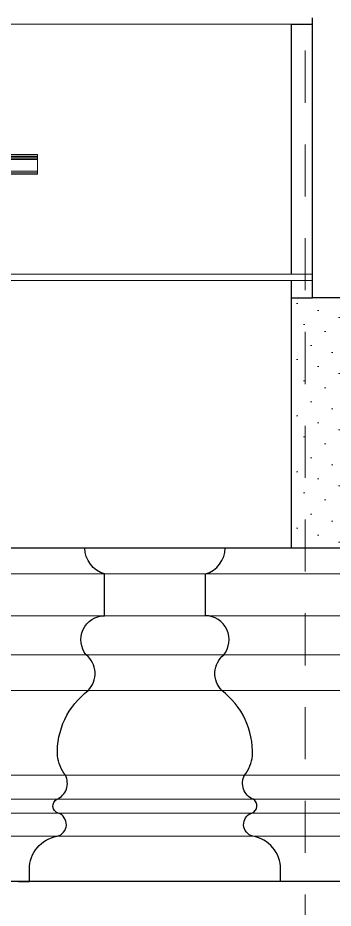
# Model space of a CAD drawing. Header units: millimetres. Extents: x -9564 to 494436, y -140371 to 4257.
# Drawn here: x 111.723 to 112.48, y 116.082 to 118.218 of the extents above; entities that cross this region are included whole.
import ezdxf
from ezdxf.enums import TextEntityAlignment as Align

# ---------------------------------------------------------------- set-up
doc = ezdxf.new("R2010")
doc.units = ezdxf.units.MM
doc.header["$MEASUREMENT"] = 0
doc.linetypes.add('HIDDEN2', pattern=[0.1875, 0.125, -0.0625])
for name, color, linetype, lineweight in [('0.05', 252, 'Continuous', 5), ('09-Arsiran', 8, 'Continuous', 5), ('AS', 8, 'HIDDEN2', 5), ('XR-KOP A3_MOZART$0$A-TXTKOP', 3, 'Continuous', 5)]:
    doc.layers.add(name, color=color, linetype=linetype, lineweight=lineweight)
doc.styles.add('HAND', font='ROMAND.SHX', dxfattribs={"width": 0.8, "height": 250})
doc.styles.add('XR-KOP A3_MOZART$0$ROMAND', font='romand.shx', dxfattribs={"height": 2, "bigfont": 'bigfont.shx'})

# ---------------------------------------------------------------- blocks, each defined once
blk = doc.blocks.new('DRHRH')
at = {"layer": '0.05'}
for p, q in [((692.727, -24.225), (668.921, -24.225)), ((668.921, -24.283), (692.727, -24.283)), ((668.921, -24.306), (692.727, -24.306)), ((668.921, -24.359), (692.727, -24.359)), ((692.727, -24.225), (692.727, -24.857)), ((668.921, -24.39), (692.727, -24.39)), ((668.921, -24.766), (692.727, -24.766)), ((668.921, -24.815), (692.727, -24.815)), ((668.921, -24.857), (692.727, -24.857))]:
    blk.add_line(p, q, dxfattribs=at)
blk = doc.blocks.new('A$C2a879c63')
at = {"layer": '09-Arsiran'}
h = blk.add_hatch(dxfattribs=at)
h.set_pattern_fill('DOTS', color=256, scale=0.03, angle=45)
h.set_pattern_definition([(45, (-203.655774, -182.486747), (-0.01683798, 0.0505139407), [0, -0.047625])])
h.paths.add_polyline_path([(144.3245, 18.6901), (141.327, 18.6901), (141.327, 18.4909), (141.3445, 18.4909), (141.4445, 18.4909), (141.4445, 16.2401), (141.4945, 16.2401), (141.7045, 16.2401), (142.4012, 16.2401), (143.3078, 16.2401), (144.0045, 16.2401), (144.2145, 16.2401), (144.2645, 16.2401), (144.2645, 18.4909), (144.3245, 18.4909)])
h.paths.add_polyline_path([(143.3078, 18.4909), (143.3078, 18.4409), (144.2145, 18.4409), (144.2145, 16.2901), (141.4445, 16.2901), (141.4445, 18.4909), (142.4012, 18.4909)], flags=16)
h.paths.add_polyline_path([(143.2278, 18.4109), (143.2278, 16.3201), (142.4812, 16.3201), (142.4812, 18.4109)], flags=0)
h.paths.add_polyline_path([(143.3878, 18.4109), (144.1345, 18.4109), (144.1345, 16.3201), (143.3878, 16.3201)], flags=0)
h.paths.add_polyline_path([(143.2178, 18.4009), (143.2178, 17.7239), (142.4912, 17.7239), (142.4912, 18.4009)], flags=0)
h.paths.add_polyline_path([(143.3978, 18.4009), (144.1245, 18.4009), (144.1245, 17.7239), (143.3978, 17.7239)], flags=0)
h.paths.add_polyline_path([(143.2178, 17.7039), (143.2178, 17.027), (142.4912, 17.027), (142.4912, 17.7039)], flags=0)
h.paths.add_polyline_path([(143.3978, 17.7039), (144.1245, 17.7039), (144.1245, 17.027), (143.3978, 17.027)], flags=0)
h.paths.add_polyline_path([(142.3212, 18.4109), (142.3212, 16.3201), (141.5745, 16.3201), (141.5745, 18.4109)], flags=0)
h.paths.add_polyline_path([(142.3112, 18.4009), (142.3112, 17.7239), (141.5845, 17.7239), (141.5845, 18.4009)], flags=0)
h.paths.add_polyline_path([(142.3112, 17.7039), (142.3112, 17.027), (141.5845, 17.027), (141.5845, 17.7039)], flags=0)
h.paths.add_polyline_path([(143.2178, 17.007), (143.2178, 16.3301), (142.4912, 16.3301), (142.4912, 17.007)], flags=0)
h.paths.add_polyline_path([(143.3978, 17.007), (144.1245, 17.007), (144.1245, 16.3301), (143.3978, 16.3301)], flags=0)
h.paths.add_polyline_path([(142.3112, 17.007), (142.3112, 16.3301), (141.5845, 16.3301), (141.5845, 17.007)], flags=0)
h.paths.add_polyline_path([(144.4145, 18.8491), (144.4145, 18.8641), (144.4145, 18.6901), (144.3245, 18.6901), (144.3245, 18.4909), (144.3645, 18.4909), (144.4145, 18.4909)])
h.paths.add_polyline_path([(141.327, 18.6901), (141.2945, 18.6901), (141.2945, 18.7571), (141.2945, 18.7421), (141.2945, 18.4909), (141.327, 18.4909)])
h.paths.add_polyline_path([(144.4145, 16.2401), (144.3645, 16.2401), (144.3245, 16.2401), (144.3245, 15.6401), (144.4145, 15.6401)])
h.paths.add_polyline_path([(144.3245, 16.2401), (144.2645, 16.2401), (144.2145, 16.2401), (144.0045, 16.2401), (144.0045, 15.6401), (144.3245, 15.6401)])
h.paths.add_polyline_path([(144.0045, 16.2401), (141.7045, 16.2401), (141.7045, 15.6401), (144.0045, 15.6401)])
h.paths.add_polyline_path([(141.7045, 16.2401), (141.4945, 16.2401), (141.4695, 16.2401), (141.4445, 16.2401), (141.3445, 16.2401), (141.327, 16.2401), (141.327, 15.6401), (141.7045, 15.6401)])
h.paths.add_polyline_path([(141.327, 16.2401), (141.2945, 16.2401), (141.2945, 15.6401), (141.327, 15.6401)])
for p, q in [((141.3445, 16.8971), (141.3445, 16.9121)), ((141.2945, 16.2971), (141.2945, 16.8971)), ((141.2945, 16.8971), (141.3445, 16.8971)), ((141.3445, 16.2971), (141.3445, 16.8971)), ((141.2945, 16.2401), (141.2945, 16.2821)), ((141.3445, 16.2821), (141.3445, 16.2971)), ((141.3445, 16.2401), (141.3445, 16.2821)), ((141.2945, 15.6401), (141.2945, 16.2401)), ((141.2945, 16.2401), (141.3445, 16.2401)), ((141.4445, 16.2401), (141.3445, 16.2401)), ((136.4796, 15.6401), (146.1083, 15.6401)), ((138.7985, 15.6401), (140.7985, 15.6401)), ((145.9495, 14.8401), (136.4796, 14.8401))]:
    blk.add_line(p, q)
for points in [[(140.6398, 14.8401), (140.666, 14.8401), (140.666, 14.8693, -0.36498), (140.7326, 14.9483, 0.741922), (140.7352, 15.0041, -0.66528), (140.7317, 15.0371, 0.438756), (140.7522, 15.0947, -0.123299), (140.7332, 15.1415, -0.24485), (140.807, 15.2981, 0.438632), (140.8022, 15.3834, -0.621787), (140.8461, 15.4776), (140.8461, 15.5776, -0.319918), (140.7985, 15.6401)], [(141.2945, 14.8401), (141.2683, 14.8401), (141.2683, 14.8693, 0.36498), (141.2017, 14.9483, -0.741922), (141.199, 15.0041, 0.66528), (141.2025, 15.0371, -0.438756), (141.1821, 15.0947, 0.123299), (141.201, 15.1415, 0.24485), (141.1273, 15.2981, -0.438632), (141.1321, 15.3834, 0.621787), (141.0881, 15.4776), (141.0881, 15.5776, 0.319918), (141.1358, 15.6401)]]:
    blk.add_lwpolyline(points, format="xyb")
for p, q in [((140.5746, 16.8971), (141.2945, 16.8971)), ((140.5747, 16.2971), (141.3445, 16.2971)), ((140.5747, 16.2821), (141.3445, 16.2821)), ((146.1559, 15.5776), (136.4796, 15.5776)), ((146.1559, 15.4776), (136.4796, 15.4776)), ((146.112, 15.3834), (136.4796, 15.3834)), ((146.1167, 15.2981), (136.4796, 15.2981)), ((146.0619, 15.0947), (136.4796, 15.0947)), ((146.0415, 15.0371), (136.4796, 15.0371)), ((146.045, 15.0041), (136.4796, 15.0041)), ((146.0423, 14.9483), (136.4796, 14.9483))]:
    blk.add_line(p, q, dxfattribs=at)
at = {"layer": 'AS'}
for p, q in [((141.327, 6.1333), (141.327, 23.614)), ((134.3714, 15.6401), (154.1852, 15.6401))]:
    blk.add_line(p, q, dxfattribs=at)
at = {"xscale": 0.07453256964518581, "yscale": 0.07453256964518581, "zscale": 0.07453256964518581}
blk.add_blockref('DRHRH', (89.055, 18.3896), dxfattribs=at)
at = {"color": 4, "style": 'HAND'}
for tag, height, rotation, p in [('DRY.WASHER', 0.054, 0, (11.9366, 24.9122)), ('PATIO', 0.135, 0, (20.9666, 21.5696)), ('GENSET', 0.135, 0, (18.2157, 17.1045)), ('PLANTERBOX', 0.135, 90, (22.169, 13.2959)), ('PLANTERBOX', 0.135, 0, (18.5224, 11.5633)), ('PATIO', 0.135, 0, (400.0395, 10.821)), ('CARPORT', 0.135, 0, (12.157, 9.7744)), ('CARPORT', 0.135, 0, (20.6202, 9.7744))]:
    blk.add_attdef(tag, text='', height=height, rotation=rotation, dxfattribs=at).set_placement(p, align=Align.MIDDLE)
at = {"layer": 'XR-KOP A3_MOZART$0$A-TXTKOP', "style": 'XR-KOP A3_MOZART$0$ROMAND'}
for tag, p in [('1:200', (37.0468, 3.1879)), ('1:100', (79.0468, 3.1879)), ('1:100', (121.0468, 3.1879)), ('1:100', (163.0468, 3.1879)), ('1:100', (205.0468, 3.1879)), ('1:100', (247.0468, 3.1879)), ('1:100', (289.0468, 3.1879)), ('1:100', (331.0468, 3.1879)), ('1:100', (373.0468, 3.1879)), ('1:100', (415.0468, 3.1879)), ('1:100', (457.0468, 3.1879)), ('1:100', (499.0468, 3.1879))]:
    blk.add_attdef(tag, text='', height=0.1296, dxfattribs=at).set_placement(p, align=Align.MIDDLE)

msp = doc.modelspace()

# ---------------------------------------------------------------- block references
msp.add_blockref('A$C2a879c63', (-28.9148, 101.3058))

doc.saveas('drawing.dxf')
